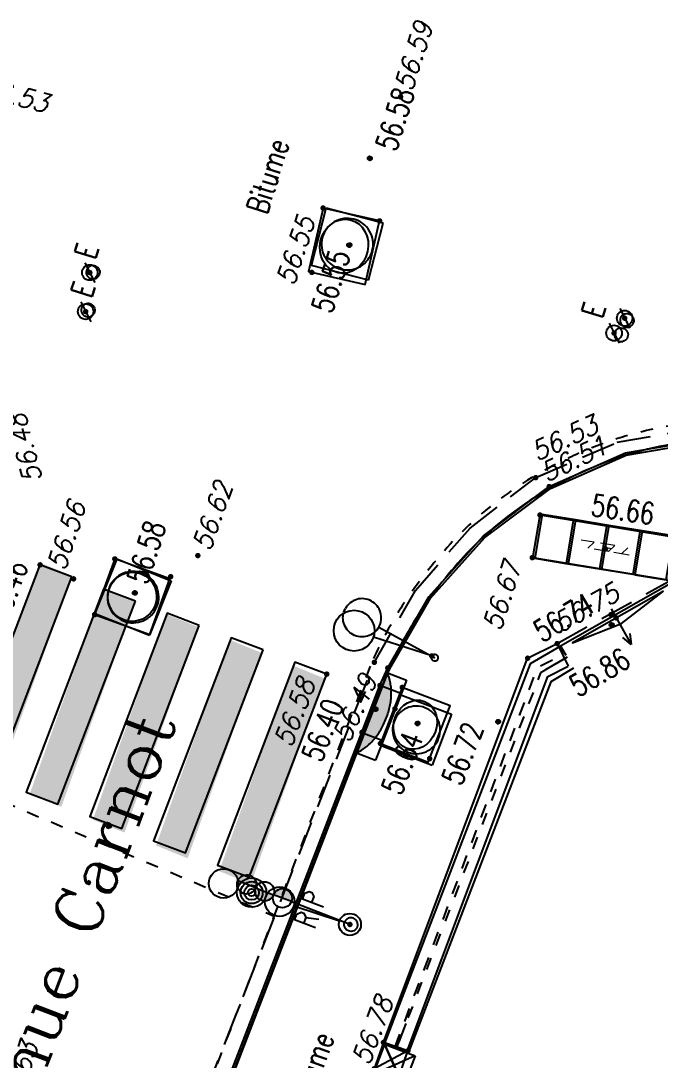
# Model space of a CAD drawing. Extents: x 661843 to 662062, y 6866352 to 6866909.
# Drawn here: x 661856.74 to 661866.13, y 6866361 to 6866376.27 of the extents above; entities that cross this region are included whole.
import ezdxf
from ezdxf.enums import TextEntityAlignment as Align

# ---------------------------------------------------------------- set-up
doc = ezdxf.new("R2010")
doc.units = 0
for name, pattern in [('CONTINU', [0]), ('DISCONTINU', [0.75, 0.5, -0.25]), ('GRILLE', [0.4, 0.2, -0.2]), ('JSI_TCO', [1, 0.5, 0.5]), ('JSI_TIC', [0.2, 0.08, 0.01, -0.1, 0.01])]:
    doc.linetypes.add(name, pattern=pattern)
doc.layers.get('0').update_dxf_attribs({"linetype": 'CONTINUOUS'})
for name, color, linetype in [('ALTI', 140, 'CONTINUOUS'), ('BORDURE', 7, 'CONTINU'), ('GEO_AEP_S', 4, 'CONTINUOUS'), ('GEO_ALTI-PIC', 7, 'CONTINUOUS'), ('GEO_ALTI-PIC_REGARDS', 5, 'CONTINUOUS'), ('GEO_ALTI-PIC_SEUILS', 1, 'CONTINUOUS'), ('GEO_ALTICOT', 7, 'CONTINUOUS'), ('GEO_BATI_S', 44, 'CONTINUOUS'), ('GEO_CHANGE_REVET', 252, 'DISCONTINU'), ('GEO_ENTREE', 7, 'DISCONTINU'), ('GEO_EP_S', 5, 'CONTINUOUS'), ('GEO_FEUX', 7, 'CONTINUOUS'), ('GEO_LIGNE_CONT', 252, 'CONTINUOUS'), ('GEO_MUR', 1, 'CONTINUOUS'), ('GEO_MUR_S', 7, 'CONTINUOUS'), ('GEO_PANNEAU', 7, 'CONTINUOUS'), ('GEO_REGARD', 7, 'CONTINUOUS'), ('GEO_TEL_S', 6, 'CONTINUOUS'), ('GEO_TROTTOIR_BAS', 7, 'CONTINUOUS'), ('GEO_TROTTOIR_HAUT', 252, 'CONTINUOUS'), ('LIMITE', 7, 'CONTINUOUS'), ('MARQUAGE', 7, 'CONTINUOUS'), ('OBJASS', 22, 'CONTINUOUS'), ('OBJDIVERS', 104, 'CONTINUOUS'), ('OBJEAU', 4, 'CONTINUOUS'), ('OBJSLT', 200, 'CONTINUOUS'), ('SIGNAL', 6, 'CONTINUOUS'), ('TEXTE', 7, 'CONTINUOUS'), ('VOIRIE', 7, 'CONTINUOUS')]:
    doc.layers.add(name, color=color, linetype=linetype)
doc.styles.add('7-2', font='romanc.shx', dxfattribs={"height": 0.7})
doc.styles.add('ROMANS', font='romans.shx', dxfattribs={"width": 0.95, "oblique": 13.5, "height": 5})
doc.styles.get("Standard").update_dxf_attribs({"font": 'romans.shx'})
doc.linetypes.add('JSI_MUD', pattern='A,0.0001,[130,jsi_form.shx,S=0.5,R=0,X=0.875,Y=0],-0.75', length=0.7501)
doc.linetypes.add('JSI_MUG', pattern='A,0.0001,[130,jsi_form.shx,S=0.5,R=0,X=-0.125,Y=0],-0.75', length=0.7501)

# ---------------------------------------------------------------- blocks, each defined once
blk = doc.blocks.new('PTTOPO')
at = {"color": 0, "const_width": 0.04}
blk.add_lwpolyline([(0, 0.02, 1), (0, -0.02, 1)], format="xyb", close=True, dxfattribs=at)
at = {"color": 0}
blk.add_point((0, 0), dxfattribs=at)
at = {"layer": 'GEO_ALTICOT', "style": 'ROMANS', "oblique": 13.5, "width": 0.95}
blk.add_attdef('ALT', text='', height=0.28, dxfattribs=at).set_placement((0.1, -0.1), align=Align.TOP_LEFT)
blk = doc.blocks.new('P091', base_point=(30.25, 66))
blk.add_line((30.326, 66.076), (30.172, 65.922))
blk.add_circle((30.25, 66), 0.076)
blk = doc.blocks.new('P349')
at = {"flags": 128}
blk.add_lwpolyline([(0.999, 0), (0.999, 0.999), (0, 0.999), (0, 0)], close=True, dxfattribs=at)
blk.add_circle((0.5, 0.5), 0.416)
blk = doc.blocks.new('P600', base_point=(67.75, 12))
blk.add_line((67.75, 12.216), (67.75, 13.155))
for centre, radius in [((67.75, 14.6), 0.288), ((67.75, 14.022222), 0.288), ((67.75, 14.022222), 0.216), ((67.75, 14.022222), 0.144), ((67.75, 14.022222), 0.072), ((67.75, 13.444444), 0.288), ((67.75, 12), 0.216)]:
    blk.add_circle(centre, radius)
blk = doc.blocks.new('P358', base_point=(55.25, 42))
for p, q in [((56.249, 42.999), (55.25, 42.999)), ((55.25, 42.999), (55.25, 42)), ((56.249, 42), (56.249, 42.999)), ((55.25, 42), (56.249, 42))]:
    blk.add_line(p, q)
blk.add_arc((55.75, 41), 1.077, 68.2, 111.81)
blk = doc.blocks.new('P701', base_point=(67.75, 7.5))
blk.add_line((67.75, 7.5), (67.75, 8.699))
blk.add_circle((67.75, 9.1), 0.399)
blk = doc.blocks.new('P361')
for p, q in [((0, 0.999), (0.999, 0)), ((0, 0), (0.999, 0.999))]:
    blk.add_line(p, q)
at = {"flags": 128}
blk.add_lwpolyline([(0.999, 0), (0.999, 0.999), (0, 0.999), (0, 0)], close=True, dxfattribs=at)
blk = doc.blocks.new('P014', base_point=(17.75, 43.5))
for p, q in [((17.709, 43.699), (17.75, 43.799)), ((17.75, 43.399), (17.75, 43.799)), ((17.75, 43.799), (17.789, 43.699))]:
    blk.add_line(p, q)
blk = doc.blocks.new('P384')
for p, q in [((0, 1), (0, 0)), ((0, 1), (1, 1)), ((0.25, 0), (0.25, 1)), ((0.5, 0), (0.5, 1)), ((0.75, 0), (0.75, 1)), ((1, 1), (1, 0)), ((0, 0), (1, 0))]:
    blk.add_line(p, q)
at = {"style": 'ROMANS', "oblique": 13.5, "width": 0.95}
blk.add_text('TEL', height=0.2, dxfattribs=at).set_placement((0.2543, 0.4135))
blk = doc.blocks.new('$B_200')
at = {"color": 0, "linetype": 'BYBLOCK', "flags": 128}
for points in [[(0, -0.5, -0.414214), (-0.5, 0, -0.414214), (0, 0.5)], [(0, -0.5, 0.414214), (0.5, 0, 0.414214), (0, 0.5)]]:
    blk.add_lwpolyline(points, format="xyb", dxfattribs=at)
blk = doc.blocks.new('$B_100')
at = {"color": 0, "linetype": 'BYBLOCK', "flags": 128}
for points in [[(0, 0.625, -0.4142136), (-0.1875, 0.8125, -0.4142136), (0, 1)], [(0, 0.625, 0.4142136), (0.1875, 0.8125, 0.4142136), (0, 1)]]:
    blk.add_lwpolyline(points, format="xyb", dxfattribs=at)
blk.add_lwpolyline([(0, 0.625), (0, 0)], dxfattribs=at)
blk = doc.blocks.new('$B_123')
at = {"linetype": 'CONTINUOUS'}
for points in [[(0, 1), (0, 1.188, -0.414214), (0.094, 1.094, -0.414214)], [(0, 0.812, -0.414214), (-0.094, 0.906, -0.414214), (0, 1)], [(0, 0.625), (0, 0.812, -0.414214), (0.094, 0.719, -0.414214)]]:
    blk.add_hatch(color=0, dxfattribs=at).paths.add_polyline_path(points)
at = {"color": 0, "linetype": 'BYBLOCK', "flags": 128}
for points in [[(0, 1, -0.414214), (-0.094, 1.094, -0.414214), (0, 1.188)], [(0, 1, -0.414214), (0.094, 0.906, -0.414214), (0, 0.812)], [(0, 0.625, -0.414214), (-0.094, 0.719, -0.414214), (0, 0.812)]]:
    blk.add_lwpolyline(points, format="xyb", dxfattribs=at)
for points in [[(0, 1), (0, 1.188, -0.414214), (0.094, 1.094, -0.414214)], [(0, 0.812, -0.414214), (-0.094, 0.906, -0.414214), (0, 1)], [(0, 0.625), (0, 0.812, -0.414214), (0.094, 0.719, -0.414214)]]:
    blk.add_lwpolyline(points, format="xyb", close=True, dxfattribs=at)
for points in [[(0, 0.625), (0, 0)], [(-0.156, 0.312), (-0.156, 0.531), (-0.094, 0.531), (-0.062, 0.5), (-0.062, 0.469), (-0.094, 0.438), (-0.156, 0.438)], [(0.062, 0.312), (0.062, 0.531), (0.125, 0.531), (0.156, 0.5), (0.156, 0.469), (0.125, 0.438), (0.062, 0.438)], [(-0.094, 0.438), (-0.062, 0.312)]]:
    blk.add_lwpolyline(points, dxfattribs=at)
blk = doc.blocks.new('$B_001')
at = {"color": 0, "linetype": 'BYBLOCK', "flags": 128}
for points in [[(0, 0), (0, 1)], [(0, 1), (1, 1)], [(1, 0), (1, 1)], [(0, 0), (1, 0)]]:
    blk.add_lwpolyline(points, dxfattribs=at)
blk = doc.blocks.new('$B_020')
at = {"color": 0, "linetype": 'BYBLOCK', "flags": 128}
for points in [[(0, 0), (0, 1)], [(0, 1), (1, 1)], [(1, 0), (1, 1)], [(0, 0), (1, 0)]]:
    blk.add_lwpolyline(points, dxfattribs=at)
for points in [[(0.5, 0.0625, -0.4142136), (0.0625, 0.5, -0.4142136), (0.5, 0.9375)], [(0.5, 0.0625, 0.4142136), (0.9375, 0.5, 0.4142136), (0.5, 0.9375)]]:
    blk.add_lwpolyline(points, format="xyb", dxfattribs=at)
blk = doc.blocks.new('$B_030')
at = {"color": 0, "linetype": 'BYBLOCK', "flags": 128}
for points in [[(0, 0), (0, 1)], [(0, 1), (1, 1)], [(0, 1), (1, 0)], [(0, 0), (1, 1)], [(1, 0), (1, 1)], [(0, 0), (1, 0)]]:
    blk.add_lwpolyline(points, dxfattribs=at)
blk = doc.blocks.new('$B_027')
at = {"color": 0, "linetype": 'BYBLOCK', "flags": 128}
for points in [[(-0.5, -0.5), (0.5, -0.5), (0.5, -0.1875)], [(-0.5, -0.5), (-0.5, -0.1875)]]:
    blk.add_lwpolyline(points, dxfattribs=at)
blk.add_lwpolyline([(-0.4062, -0.4062), (0.4063, -0.4062), (0, -0.1875)], close=True, dxfattribs=at)
blk = doc.blocks.new('$B_210')
at = {"linetype": 'CONTINUOUS'}
blk.add_hatch(color=0, dxfattribs=at).paths.add_polyline_path([(0, -0.5, -1), (0, 0.5, -1)])
at = {"color": 0, "linetype": 'BYBLOCK', "flags": 128}
blk.add_lwpolyline([(0, -0.5, -1), (0, 0.5, -1)], format="xyb", close=True, dxfattribs=at)
blk = doc.blocks.new('$B_022')
at = {"linetype": 'CONTINUOUS'}
blk.add_hatch(color=0, dxfattribs=at).paths.add_polyline_path([(0, 0, -0.003152), (0.012, 0.046, -0.003339), (0.024, 0.091, -0.003542), (0.036, 0.134, -0.003763), (0.049, 0.176, -0.004003), (0.062, 0.216, -0.004264), (0.075, 0.255, -0.004549), (0.088, 0.292, -0.00486), (0.102, 0.328, -0.005201), (0.115, 0.363, -0.005573), (0.129, 0.396, -0.005981), (0.144, 0.427, -0.006428), (0.158, 0.457, -0.006917), (0.173, 0.486, -0.007452), (0.188, 0.513, -0.008037), (0.203, 0.538, -0.008675), (0.219, 0.562, -0.009368), (0.234, 0.585, -0.010119), (0.25, 0.606, -0.010926), (0.267, 0.626, -0.011786), (0.283, 0.645, -0.012694), (0.3, 0.661, -0.013638), (0.317, 0.677, -0.0146), (0.334, 0.691, -0.015558), (0.352, 0.703, -0.016481), (0.369, 0.714, -0.017333), (0.387, 0.724, -0.018074), (0.405, 0.732, -0.018665), (0.424, 0.738, -0.038382), (0.461, 0.747, -0.038235), (0.5, 0.75, -0.038235), (0.539, 0.747, -0.038382), (0.576, 0.738, -0.018665), (0.595, 0.732, -0.018074), (0.613, 0.724, -0.017333), (0.631, 0.714, -0.016481), (0.648, 0.703, -0.015558), (0.666, 0.691, -0.0146), (0.683, 0.677, -0.013638), (0.7, 0.661, -0.012694), (0.717, 0.645, -0.011786), (0.733, 0.626, -0.010926), (0.75, 0.606, -0.010119), (0.766, 0.585, -0.009368), (0.781, 0.562, -0.008675), (0.797, 0.538, -0.008037), (0.812, 0.513, -0.007452), (0.827, 0.486, -0.006917), (0.842, 0.457, -0.006428), (0.856, 0.427, -0.005981), (0.871, 0.396, -0.005573), (0.885, 0.363, -0.005201), (0.898, 0.328, -0.00486), (0.912, 0.292, -0.004549), (0.925, 0.255, -0.004264), (0.938, 0.216, -0.004003), (0.951, 0.176, -0.003763), (0.964, 0.134, -0.003542), (0.976, 0.091, -0.003339), (0.988, 0.046, -0.003152), (1, 0)])
at = {"color": 0, "linetype": 'BYBLOCK', "flags": 128}
for points in [[(0, 0), (0, 1)], [(0, 1), (1, 1)], [(1, 0), (1, 1)]]:
    blk.add_lwpolyline(points, dxfattribs=at)
blk.add_lwpolyline([(0, 0, -0.03104), (0.102, 0.328, -0.02309), (0.158, 0.457, -0.030952), (0.219, 0.562, -0.042061), (0.283, 0.645, -0.056471), (0.352, 0.703, -0.151134), (0.5, 0.75, -0.151134), (0.648, 0.703, -0.056471), (0.717, 0.645, -0.042061), (0.781, 0.562, -0.030952), (0.842, 0.457, -0.02309), (0.898, 0.328, -0.03104), (1, 0)], format="xyb", close=True, dxfattribs=at)

msp = doc.modelspace()

# ---------------------------------------------------------------- hatches: boundary and pattern name
at = {"layer": 'MARQUAGE', "linetype": 'CONTINUOUS', "ltscale": 2}
for points in [[(661857.029, 6866368.304), (661857.492, 6866368.115), (661856.41, 6866365.096), (661855.946, 6866365.285)], [(661857.956, 6866367.927), (661858.419, 6866367.738), (661857.337, 6866364.719), (661856.873, 6866364.908)], [(661858.883, 6866367.549), (661859.346, 6866367.361), (661858.264, 6866364.342), (661857.8, 6866364.53)], [(661859.81, 6866367.172), (661860.273, 6866366.983), (661859.191, 6866363.964), (661858.727, 6866364.153)], [(661860.737, 6866366.795), (661861.2, 6866366.606), (661860.118, 6866363.587), (661859.654, 6866363.776)]]:
    msp.add_hatch(color=256, dxfattribs=at).paths.add_polyline_path(points)

# ---------------------------------------------------------------- linework, layer by layer
at = {"layer": 'BORDURE', "linetype": 'JSI_TCO', "ltscale": 2, "elevation": 57.333, "flags": 128}
msp.add_lwpolyline([(661883.36, 6866366.738), (661869.408, 6866369.706), (661868.103, 6866370.032, 0.029097), (661867.812, 6866370.086, 0.02209), (661867.474, 6866370.113, 0.017099), (661867.089, 6866370.114, 0.013511), (661866.656, 6866370.089, 0.039117), (661865.944, 6866369.972, 0.028337), (661865.372, 6866369.797, 0.025599), (661864.795, 6866369.548, 0.050916), (661863.886, 6866368.984, 0.048198), (661863.16, 6866368.301, 0.020647), (661862.79, 6866367.842, 0.022745), (661862.476, 6866367.375, 0.036193), (661862.123, 6866366.69)], format="xyb", dxfattribs=at)
msp.add_lwpolyline([(661862.123, 6866366.69), (661857.01, 6866353.403)], dxfattribs=at)
at = {"layer": 'GEO_CHANGE_REVET'}
msp.add_polyline3d([(661858.911, 6866359.134, 56.528), (661861.933, 6866366.843, 56.516), (661862.537, 6866367.899, 56.521), (661863.337, 6866368.815, 56.526), (661864.301, 6866369.555, 56.531), (661865.496, 6866370.074, 56.524), (661866.778, 6866370.301, 56.517), (661868.077, 6866370.225, 56.51), (661874.052, 6866368.944, 56.519)], dxfattribs=at)
at = {"layer": 'GEO_ENTREE'}
msp.add_polyline3d([(661864.616, 6866367.117, 56.754), (661866.283, 6866368.051, 56.703)], dxfattribs=at)
at = {"layer": 'GEO_LIGNE_CONT'}
for points in [[(661857.489, 6866368.097), (661857.021, 6866368.276), (661855.883, 6866365.294), (661856.351, 6866365.115)], [(661858.425, 6866367.74), (661857.957, 6866367.919), (661856.819, 6866364.937), (661857.287, 6866364.758)], [(661859.361, 6866367.383), (661858.893, 6866367.562), (661857.756, 6866364.579), (661858.224, 6866364.401)], [(661860.298, 6866367.026), (661859.83, 6866367.204), (661858.692, 6866364.222), (661859.16, 6866364.044)]]:
    msp.add_lwpolyline(points, close=True, dxfattribs=at)
msp.add_polyline3d([(661861.234, 6866366.669, 56.578), (661860.766, 6866366.847, 56.578), (661859.628, 6866363.865, 56.578), (661860.096, 6866363.686, 56.578)], close=True, dxfattribs=at)
at = {"layer": 'GEO_MUR'}
for p, q in [((661864.616, 6866367.117, 56.776), (661864.78, 6866366.785, 56.776)), ((661862.065, 6866361.259, 56.776), (661862.412, 6866361.129, 56.776))]:
    msp.add_line(p, q, dxfattribs=at)
at = {"layer": 'GEO_MUR', "elevation": 56.776, "flags": 128}
msp.add_lwpolyline([(661862.412, 6866361.129), (661864.478, 6866366.636), (661864.78, 6866366.785)], dxfattribs=at)
at = {"layer": 'GEO_MUR'}
msp.add_polyline3d([(661862.065, 6866361.259, 56.776), (661864.183, 6866366.903, 56.742), (661864.616, 6866367.117, 56.754)], dxfattribs=at)
at = {"layer": 'GEO_MUR_S', "linetype": 'GRILLE', "elevation": 56.776, "flags": 128}
msp.add_lwpolyline([(661862.238, 6866361.194), (661864.33, 6866366.77), (661864.698, 6866366.951)], dxfattribs=at)
at = {"layer": 'GEO_TROTTOIR_BAS'}
msp.add_polyline3d([(661859.13, 6866359.005, 56.509), (661861.75, 6866365.813, 56.468), (661862.015, 6866366.502, 56.464), (661862.13, 6866366.759, 56.492), (661862.733, 6866367.802, 56.499), (661863.533, 6866368.702, 56.507), (661864.499, 6866369.423, 56.514), (661865.621, 6866369.919, 56.495), (661866.829, 6866370.126, 56.477), (661868.052, 6866370.032, 56.459), (661868.271, 6866369.993, 56.459), (661869.213, 6866369.762, 56.446), (661874.019, 6866368.765, 56.499)], dxfattribs=at)
at = {"layer": 'GEO_TROTTOIR_HAUT'}
msp.add_polyline3d([(661859.159, 6866358.991, 56.644), (661861.78, 6866365.801, 56.631), (661862.045, 6866366.49, 56.629), (661862.16, 6866366.745, 56.629), (661862.759, 6866367.783, 56.626), (661863.555, 6866368.678, 56.624), (661864.516, 6866369.395, 56.622), (661865.63, 6866369.887, 56.62), (661866.831, 6866370.093, 56.618), (661868.046, 6866370, 56.615), (661868.264, 6866369.961, 56.615), (661869.206, 6866369.73, 56.613), (661874.006, 6866368.717, 56.604)], dxfattribs=at)
at = {"layer": 'LIMITE', "linetype": 'JSI_MUG', "ltscale": 0.38}
msp.add_line((661864.761, 6866366.918, 114.065), (661864.434, 6866366.725, 114.054), dxfattribs=at)
at = {"layer": 'LIMITE', "linetype": 'JSI_MUD', "ltscale": 0.38}
msp.add_line((661862.394, 6866361.537, 114.089), (661862.258, 6866361.183, 114.092), dxfattribs=at)
at = {"layer": 'LIMITE', "linetype": 'JSI_TCO', "ltscale": 2, "elevation": 57.333, "flags": 128}
for points in [[(661864.664, 6866367.082), (661864.218, 6866366.818), (661862.081, 6866361.251)], [(661864.857, 6866366.755), (661864.525, 6866366.558), (661862.436, 6866361.115)]]:
    msp.add_lwpolyline(points, dxfattribs=at)
at = {"layer": 'LIMITE', "linetype": 'JSI_TIC', "ltscale": 2, "elevation": 57.333, "flags": 128}
msp.add_lwpolyline([(661864.761, 6866366.918), (661864.372, 6866366.688), (661862.258, 6866361.183)], dxfattribs=at)
at = {"layer": 'VOIRIE', "linetype": 'JSI_TIC', "ltscale": 2, "elevation": 57.333, "flags": 128}
msp.add_lwpolyline([(661883.509, 6866366.982), (661869.469, 6866369.969), (661868.168, 6866370.294, 0.028893), (661867.851, 6866370.353, 0.022416), (661867.485, 6866370.383, 0.017002), (661867.083, 6866370.384, 0.013566), (661866.633, 6866370.358, 0.039091), (661865.88, 6866370.234, 0.028298), (661865.28, 6866370.051, 0.02568), (661864.676, 6866369.791, 0.05095), (661863.72, 6866369.197, 0.048242), (661862.957, 6866368.478, 0.020707), (661862.572, 6866368.001, 0.022726), (661862.245, 6866367.515, 0.03622), (661861.874, 6866366.795)], format="xyb", dxfattribs=at)
for points in [[(661861.871, 6866366.786), (661856.757, 6866353.497)], [(661855.437, 6866365.236), (661860.462, 6866363.116)]]:
    msp.add_lwpolyline(points, dxfattribs=at)

# ---------------------------------------------------------------- block references
at = {"layer": 'ALTI', "linetype": 'CONTINUOUS'}
for p, xscale, yscale, rotation in [((661861.865, 6866374.245, 57.333), 0.0599999997749372, 0.0599999997749372, 209.0509543368879), ((661861.565, 6866372.971, 57.333), 0.0599999998534363, 0.0599999998534363, 214.1777512034413), ((661865.318, 6866368.51, 57.333), 0.0600000002572651, 0.0600000002572651, 207.3233949960767), ((661858.416, 6866367.861, 57.333), 0.0599999996309318, 0.0599999996309318, 78.81697105752049), ((661865.412, 6866367.542, 57.333), 0.0599999999985894, 0.0599999999985894, 210.604102547337), ((661865.416, 6866367.392, 57.333), 0.0599999999985894, 0.0599999999985894, 210.604102547337), ((661861.951, 6866366.154, 57.333), 0.0600000000427846, 0.0600000000427846, 248.9530944094755), ((661862.565, 6866365.944, 57.333), 0.0600000000427846, 0.0600000000427846, 248.9530944094755), ((661863.75, 6866365.969, 57.333), 0.0600000003827031, 0.0600000003827031, 248.9995796516978)]:
    msp.add_blockref('$B_210', p, dxfattribs=dict(at, xscale=xscale, yscale=yscale, rotation=rotation))
at = {"layer": 'GEO_AEP_S', "xscale": 1.500000000167626, "yscale": 1.500000000167626, "zscale": 1.500000000167626, "rotation": 72.00000000322989}
for p in [(661857.755, 6866372.567, 56.532), (661857.695, 6866371.993, 56.537), (661865.608, 6866371.896, 56.59), (661865.452, 6866371.678, 56.59)]:
    msp.add_blockref('P091', p, dxfattribs=at)
at = {"layer": 'GEO_ALTI-PIC'}
ref = msp.add_blockref('PTTOPO', (661862.317, 6866375.147, 56.588), dxfattribs=at)
ref.add_attrib('ALT', '56.59', dxfattribs={"layer": 'GEO_ALTICOT', "height": 0.28, "rotation": 72.3317, "style": 'ROMANS', "oblique": 13.5, "width": 0.95}).set_placement((661862.218, 6866375.299, 56.588), align=Align.TOP_LEFT)
ref = msp.add_blockref('PTTOPO', (661856.059, 6866375.329, 56.53), dxfattribs=at)
ref.add_attrib('ALT', '56.53', dxfattribs={"layer": 'GEO_ALTICOT', "height": 0.28, "rotation": 345.6721, "style": 'ROMANS', "oblique": 13.5, "width": 0.95}).set_placement((661856.185, 6866375.436, 56.53), align=Align.TOP_LEFT)
for p in [(661857.755, 6866372.567, 56.532), (661857.695, 6866371.993, 56.537), (661865.608, 6866371.896, 56.59), (661865.452, 6866371.678, 56.59), (661864.364, 6866369.006, 56.644), (661857.517, 6866368.068, 56.588), (661861.933, 6866366.843, 56.516), (661862.776, 6866366.936, 56.654), (661864.183, 6866366.903, 56.742), (661862.015, 6866366.502, 56.464), (661862.235, 6866366.159, 56.608), (661861.75, 6866365.813, 56.468), (661861.573, 6866362.992, 56.687), (661862.065, 6866361.259, 56.776), (661862.424, 6866361.134, 56.776)]:
    msp.add_blockref('PTTOPO', p, dxfattribs=at)
ref = msp.add_blockref('PTTOPO', (661856.277, 6866370.622, 56.484), dxfattribs=at)
ref.add_attrib('ALT', '56.48', dxfattribs={"layer": 'GEO_ALTICOT', "height": 0.28, "rotation": 104.6556, "style": 'ROMANS', "oblique": 13.5, "width": 0.95}).set_placement((661856.789, 6866369.456, 56.484), align=Align.TOP_LEFT)
ref = msp.add_blockref('PTTOPO', (661864.301, 6866369.555, 56.531), dxfattribs=at)
ref.add_attrib('ALT', '56.53', dxfattribs={"layer": 'GEO_ALTICOT', "height": 0.28, "rotation": 25.1899, "style": 'ROMANS', "oblique": 13.5, "width": 0.95}).set_placement((661864.2, 6866370.044, 56.531), align=Align.TOP_LEFT)
ref = msp.add_blockref('PTTOPO', (661864.499, 6866369.423, 56.514), dxfattribs=at)
ref.add_attrib('ALT', '56.51', dxfattribs={"layer": 'GEO_ALTICOT', "height": 0.28, "rotation": 25.6826, "style": 'ROMANS', "oblique": 13.5, "width": 0.95}).set_placement((661864.34, 6866369.735, 56.514), align=Align.TOP_LEFT)
ref = msp.add_blockref('PTTOPO', (661859.341, 6866368.41, 56.622), dxfattribs=at)
ref.add_attrib('ALT', '56.62', dxfattribs={"layer": 'GEO_ALTICOT', "height": 0.28, "rotation": 70.5155, "style": 'ROMANS', "oblique": 13.5, "width": 0.95}).set_placement((661859.253, 6866368.553, 56.622), align=Align.TOP_LEFT)
ref = msp.add_blockref('PTTOPO', (661857.025, 6866368.274, 56.556), dxfattribs=at)
ref.add_attrib('ALT', '56.56', dxfattribs={"layer": 'GEO_ALTICOT', "height": 0.28, "rotation": 72, "style": 'ROMANS', "oblique": 13.5, "width": 0.95}).set_placement((661857.121, 6866368.259, 56.556), align=Align.TOP_LEFT)
ref = msp.add_blockref('PTTOPO', (661864.25, 6866368.379, 56.665), dxfattribs=at)
ref.add_attrib('ALT', '56.67', dxfattribs={"layer": 'GEO_ALTICOT', "height": 0.28, "rotation": 72, "style": 'ROMANS', "oblique": 13.5, "width": 0.95}).set_placement((661863.516, 6866367.372, 56.665), align=Align.TOP_LEFT)
ref = msp.add_blockref('PTTOPO', (661864.616, 6866367.117, 56.754), dxfattribs=at)
ref.add_attrib('ALT', '56.75', dxfattribs={"layer": 'GEO_ALTICOT', "height": 0.28, "rotation": 29.2739, "style": 'ROMANS', "oblique": 13.5, "width": 0.95}).set_placement((661864.526, 6866367.516, 56.754), align=Align.TOP_LEFT)
ref = msp.add_blockref('PTTOPO', (661861.234, 6866366.669, 56.578), dxfattribs=at)
ref.add_attrib('ALT', '56.58', dxfattribs={"layer": 'GEO_ALTICOT', "height": 0.28, "rotation": 69.4389, "style": 'ROMANS', "oblique": 13.5, "width": 0.95}).set_placement((661860.449, 6866365.675, 56.578), align=Align.TOP_LEFT)
ref = msp.add_blockref('PTTOPO', (661862.13, 6866366.759, 56.492), dxfattribs=at)
ref.add_attrib('ALT', '56.49', dxfattribs={"layer": 'GEO_ALTICOT', "height": 0.28, "rotation": 65.816, "style": 'ROMANS', "oblique": 13.5, "width": 0.95}).set_placement((661861.307, 6866365.761, 56.492), align=Align.TOP_LEFT)
ref = msp.add_blockref('PTTOPO', (661861.931, 6866360.872, 56.776), dxfattribs=at)
ref.add_attrib('ALT', '56.78', dxfattribs={"layer": 'GEO_ALTICOT', "height": 0.28, "rotation": 69.2757, "style": 'ROMANS', "oblique": 13.5, "width": 0.95}).set_placement((661861.593, 6866361.006, 56.776), align=Align.TOP_LEFT)
ref = msp.add_blockref('PTTOPO', (661856.503, 6866360.175, 56.627), dxfattribs=at)
ref.add_attrib('ALT', '56.63', dxfattribs={"layer": 'GEO_ALTICOT', "height": 0.28, "rotation": 70.9801, "style": 'ROMANS', "oblique": 13.5, "width": 0.95}).set_placement((661856.408, 6866360.33, 56.627), align=Align.TOP_LEFT)
at = {"layer": 'GEO_ALTI-PIC_REGARDS'}
ref = msp.add_blockref('PTTOPO', (661861.18, 6866373.515, 56.553), dxfattribs=at)
ref.add_attrib('ALT', '56.55', dxfattribs={"layer": 'GEO_ALTICOT', "height": 0.28, "rotation": 72, "style": 'ROMANS', "oblique": 13.5, "width": 0.95}).set_placement((661860.484, 6866372.446, 56.553), align=Align.TOP_LEFT)
for p in [(661862.009, 6866373.326, 56.563), (661861.015, 6866372.569, 56.554), (661858.122, 6866368.361, 56.578), (661858.942, 6866368.1, 56.577), (661857.826, 6866367.543, 56.583), (661862.342, 6866366.475, 56.6), (661862.022, 6866365.651, 56.623), (661862.744, 6866365.428, 56.685)]:
    msp.add_blockref('PTTOPO', p, dxfattribs=at)
at = {"layer": 'GEO_ALTI-PIC_SEUILS'}
msp.add_blockref('PTTOPO', (661865.482, 6866367.495, 56.876), dxfattribs=at)
at = {"layer": 'GEO_BATI_S', "xscale": 0.4091683516921654, "yscale": 0.3799464432522655, "rotation": 250.8388180137748}
msp.add_blockref('P361', (661862.065, 6866361.259, 56.776), dxfattribs=at)
at = {"layer": 'GEO_ENTREE', "xscale": 1.500000000009571, "yscale": 1.500000000009571, "zscale": 1.500000000009571, "rotation": 209.7132533084964}
msp.add_blockref('P014', (661865.482, 6866367.495, 56.876), dxfattribs=at)
at = {"layer": 'GEO_EP_S', "xscale": 0.7388148680050215, "yscale": 0.3288809424266219, "rotation": 248.947455808192}
msp.add_blockref('P358', (661862.015, 6866366.502, 56.464), dxfattribs=at)
at = {"layer": 'GEO_FEUX', "xscale": 0.7500000000838128, "yscale": 0.7500000000838128, "zscale": 0.7500000000838128, "rotation": 72.00000000322989}
msp.add_blockref('P600', (661861.573, 6866362.992, 56.687), dxfattribs=at)
at = {"layer": 'GEO_PANNEAU', "xscale": 0.7500000000838128, "yscale": 0.7500000000838128, "zscale": 0.7500000000838128, "rotation": 72.00000000322989}
msp.add_blockref('P701', (661862.776, 6866366.936, 56.654), dxfattribs=at)
at = {"layer": 'GEO_REGARD'}
for p, xscale, yscale, rotation in [((661862.009, 6866373.326, 56.563), 0.8499262320800258, 0.9589848974719644, 167.1377664755633), ((661858.122, 6866368.361, 56.578), 0.8708484361512602, 0.8597383517771959, 250.1293151284071), ((661862.342, 6866366.475, 56.6), 0.8847313263795394, 0.7540583675727248, 248.7541889441037)]:
    msp.add_blockref('P349', p, dxfattribs=dict(at, xscale=xscale, yscale=yscale, rotation=rotation))
at = {"layer": 'GEO_TEL_S', "xscale": 1.981172947872513, "yscale": 0.6374653205275536, "rotation": 170.5875994453435}
msp.add_blockref('P384', (661866.319, 6866368.682, 56.674), dxfattribs=at)
at = {"layer": 'LIMITE', "linetype": 'CONTINUOUS'}
for name, p, xscale, yscale, rotation in [('$B_027', (661865.609, 6866367.331, 57.333), 1.889626428926922, 0.5000000000742785, 209.5955578980407), ('$B_030', (661862.081, 6866361.234, 57.333), 0.4791278747518086, 0.4791000002797417, 249.2988299644011)]:
    msp.add_blockref(name, p, dxfattribs=dict(at, xscale=xscale, yscale=yscale, rotation=rotation))
at = {"layer": 'OBJASS', "linetype": 'CONTINUOUS'}
for name, p, xscale, yscale, rotation in [('$B_020', (661861.846, 6866372.456, 57.333), 0.8662888025983918, 0.8662999995636947, 75.5035747411728), ('$B_020', (661858.15, 6866368.36, 57.333), 0.8622596593212483, 0.8621999998665315, 248.2629543035849), ('$B_022', (661862.123, 6866366.69, 57.333), 1.263014271474156, 0.3000000004174739, 248.9530945659187), ('$B_020', (661862.32, 6866366.366, 57.333), 0.7999273593616943, 0.7999999995604627, 248.9507700048017)]:
    msp.add_blockref(name, p, dxfattribs=dict(at, xscale=xscale, yscale=yscale, rotation=rotation))
at = {"layer": 'OBJDIVERS', "linetype": 'CONTINUOUS', "yscale": 0.6569999999351431}
for p, xscale, rotation in [((661864.884, 6866368.934, 57.333), 0.4965659069579827, 170.7034997746946), ((661865.374, 6866368.854, 57.333), 0.4965659069579827, 170.7034997746946), ((661865.864, 6866368.774, 57.333), 0.496664725923235, 170.705267763989), ((661866.354, 6866368.693, 57.333), 0.496565907072869, 170.7034997768646)]:
    msp.add_blockref('$B_001', p, dxfattribs=dict(at, xscale=xscale, rotation=rotation))
at = {"layer": 'OBJEAU', "linetype": 'CONTINUOUS'}
for p, xscale, yscale, rotation in [((661857.802, 6866372.571, 57.333), 0.2000000001320343, 0.2000000001320343, 121.5993882042482), ((661857.729, 6866372.013, 57.333), 0.199999999894078, 0.199999999894078, 118.2664020286282), ((661865.641, 6866371.865, 57.333), 0.2000000000448251, 0.2000000000448251, 192.4307319197227), ((661865.557, 6866371.653, 57.333), 0.1999999999731227, 0.1999999999731227, 193.5409826896977)]:
    msp.add_blockref('$B_200', p, dxfattribs=dict(at, xscale=xscale, yscale=yscale, rotation=rotation))
at = {"layer": 'OBJSLT', "linetype": 'CONTINUOUS'}
for name, xscale, yscale, rotation in [('$B_123', 1.499999999949574, 1.499999999949574, 68.9530944216002), ('$B_200', 0.200000000100807, 0.200000000100807, 68.95309444060105)]:
    msp.add_blockref(name, (661861.589, 6866362.991, 57.333), dxfattribs=dict(at, xscale=xscale, yscale=yscale, rotation=rotation))
at = {"layer": 'SIGNAL', "linetype": 'CONTINUOUS'}
for name, xscale, yscale, rotation in [('$B_100', 1.500000000198393, 1.500000000198393, 61.1833053304856), ('$B_200', 0.1000000000094853, 0.1000000000094853, 61.18330533438167)]:
    msp.add_blockref(name, (661862.821, 6866366.909, 57.333), dxfattribs=dict(at, xscale=xscale, yscale=yscale, rotation=rotation))

# ---------------------------------------------------------------- texts
at = {"layer": 'ALTI', "linetype": 'CONTINUOUS', "width": 0.75}
for s, rotation, p in [('56.58', 72.6098, (661862.375, 6866375.263, 57.333)), ('56.55', 72.6098, (661861.433, 6866372.881, 57.333)), ('56.66', 351.3322, (661866.038, 6866369.019, 57.333)), ('56.64', 68.9531, (661862.508, 6866365.794, 57.333))]:
    msp.add_text(s, height=0.32, rotation=rotation, dxfattribs=at).set_placement(p, align=Align.MIDDLE_RIGHT)
msp.add_text('56.58', height=0.32, rotation=72.6098, dxfattribs=at).set_placement((661858.447, 6866368.018, 57.333), align=Align.MIDDLE_LEFT)
msp.add_text('56.46', height=0.32, rotation=68.9582, dxfattribs=at).set_placement((661856.228, 6866367.509, 57.333), align=Align.TOP_LEFT)
for s, rotation, p in [('56.74', 30.6041, (661865.193, 6866367.599, 57.333)), ('56.40', 68.9531, (661861.489, 6866366.221, 57.333)), ('56.72', 68.9996, (661863.543, 6866365.877, 57.333))]:
    msp.add_text(s, height=0.32, rotation=rotation, dxfattribs=at).set_placement(p, align=Align.RIGHT)
msp.add_text('56.86', height=0.32, rotation=30.6041, dxfattribs=at).set_placement((661865.557, 6866367.07, 57.333), align=Align.TOP_RIGHT)
at = {"layer": 'OBJEAU', "linetype": 'CONTINUOUS', "width": 0.75}
for p in [(661857.888, 6866372.929, 57.333), (661857.835, 6866372.365, 57.333), (661865.331, 6866372.063, 57.333)]:
    msp.add_text('E', height=0.32, rotation=72.6098, dxfattribs=at).set_placement(p, align=Align.RIGHT)
at = {"layer": 'TEXTE', "linetype": 'CONTINUOUS', "width": 0.75}
for rotation, p in [(72.6098, (661860.368, 6866373.983, 57.333)), (70.0553, (661861.009, 6866360.864, 57.333))]:
    msp.add_text('Bitume', height=0.32, rotation=rotation, dxfattribs=at).set_placement(p, align=Align.MIDDLE_CENTER)
at = {"layer": 'TEXTE', "style": '7-2'}
msp.add_text('Avenue Carnot', height=0.7, rotation=69.1839, dxfattribs=at).set_placement((661856.37, 6866358.942, 57.333))

doc.saveas('drawing.dxf')
